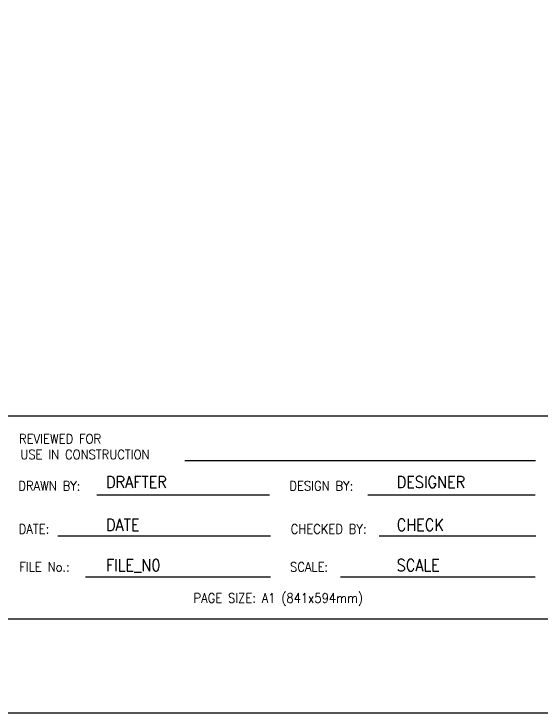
# Model space of a CAD drawing. Extents: x 0 to 841, y 0 to 594.
# Drawn here: x 427.9 to 540.1, y 0 to 148.5 of the extents above; entities that cross this region are included whole.
import ezdxf

# ---------------------------------------------------------------- set-up
doc = ezdxf.new("R2010")
doc.units = 0
doc.header["$LTSCALE"] = 250
doc.layers.add('BORDER', color=4, linetype='Continuous')
doc.layers.add('Non-Plot', color=7, linetype='Continuous', plot=False)
doc.styles.add('BCF BORDER1', font='ROMANS.shx', dxfattribs={"width": 0.9})

msp = doc.modelspace()

# ---------------------------------------------------------------- linework, layer by layer
at = {"layer": 'BORDER', "color": 4}
msp.add_line((50, 63.13), (821, 63.13), dxfattribs=at)
at = {"layer": 'BORDER', "color": 1}
for p, q in [((464.26, 53.64), (538.74, 53.64)), ((445.54, 46.37), (482.24, 46.37)), ((503.12, 46.37), (538.65, 46.37)), ((437.27, 37.65), (482.44, 37.65)), ((505.54, 37.65), (538.78, 37.65)), ((443.13, 28.95), (482.44, 28.95)), ((497.27, 28.95), (538.68, 28.95))]:
    msp.add_line(p, q, dxfattribs=at)
at = {"layer": 'BORDER', "color": 4}
msp.add_lwpolyline([(50, 20), (821, 20), (821, 574), (50, 574)], close=True, dxfattribs=at)
at = {"layer": 'Non-Plot'}
msp.add_lwpolyline([(841, 0), (0, 0), (0, 594), (841, 594)], close=True, dxfattribs=at)

# ---------------------------------------------------------------- texts
at = {"layer": 'BORDER', "color": 1, "style": 'BCF BORDER1', "width": 0.9}
for s, p in [('REVIEWED FOR', (429.01, 57.25)), ('USE IN CONSTRUCTION', (429.26, 53.92)), ('DRAWN BY:', (428.85, 47.26)), ('DESIGN BY:', (486.44, 47.26)), ('DATE:', (428.92, 38.09)), ('CHECKED BY:', (486.72, 38.09)), ('FILE No.:', (429.04, 30.03)), ('SCALE:', (486.58, 30.03))]:
    msp.add_text(s, height=2, dxfattribs=at).set_placement(p)
at = {"layer": 'BORDER', "color": 1, "insert": (484.08, 25.43), "char_height": 2, "attachment_point": 2, "style": 'BCF BORDER1'}
msp.add_mtext('PAGE SIZE: A1 (841x594mm)', dxfattribs=at)
at = {"layer": 'BORDER', "color": 2, "style": 'BCF BORDER1', "width": 0.9}
for tag, p, s in [('DRAFTER', (447.47, 47.82), 'DRAFTER:'), ('DESIGNER', (509.24, 47.82), 'DESIGNER'), ('DATE', (447.47, 38.73), 'DATE'), ('CHECK', (509.24, 38.73), ''), ('FILE_N0', (447.47, 30.16), 'FILE_NO'), ('SCALE', (509.24, 30.16), 'SCALE:')]:
    msp.add_attdef(tag, p, s, height=2.5, dxfattribs=at)

doc.saveas('drawing.dxf')
